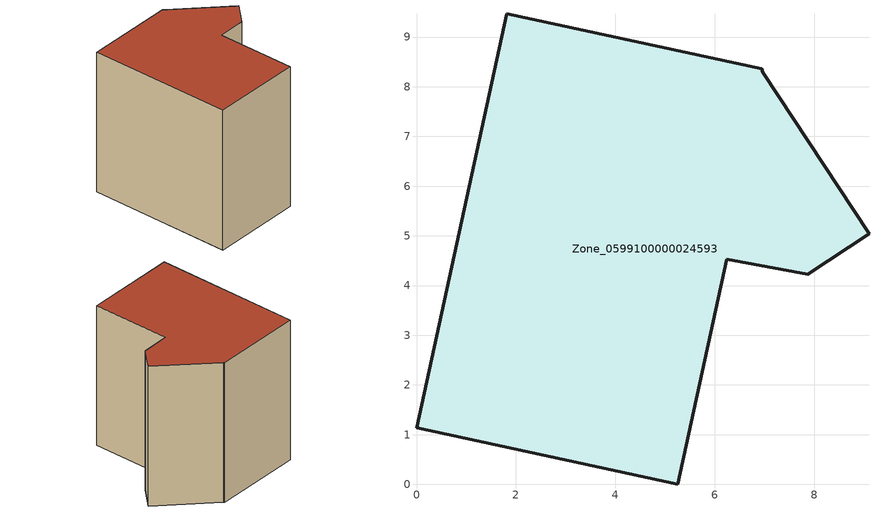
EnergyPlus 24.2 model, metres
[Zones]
Zone_0599100000024593
 floor ground (C_G): 9.11,5.05 7.87,4.23 6.24,4.53 5.26,0 0,1.14 1.82,9.47 6.95,8.36 6.97,8.29 z0
 wall outside (C_F): 6.97,8.29 6.95,8.36 1.82,9.47 0,1.14 5.26,0 6.24,4.53 7.87,4.23 9.11,5.05 6.97,8.29 z0:8.57
 roof outside (C_R): 7.87,4.23 9.11,5.05 6.97,8.29 6.95,8.36 1.82,9.47 0,1.14 5.26,0 6.24,4.53 z8.57
[BUILDING]
Pand.0599100000024593: North Axis=0; Terrain=City; Loads Convergence Tolerance Value=0.04; Temperature Convergence Tolerance Value=0.4; Solar Distribution=FullExterior; Maximum Number of Warmup Days=25; Minimum Number of Warmup Days=1
[Site:Location]
Rotterdam.The.Hague.AP_ZH_NLD Design_Conditions: Latitude=51.96; Longitude=4.45; Time Zone=1; Elevation=-4.5
[SITE:GROUNDTEMPERATURE:BUILDINGSURFACE]
18, 18, 18, 18, 18, 18, 18, 18, 18, 18, 18, 18
[MATERIAL] Thermal Absorptance=0.9; Solar Absorptance=0.7; Visible Absorptance=0.7
Name | Roughness | Thickness | Conductivity | Density | Specific Heat
G.TC.1975-1991 | MediumSmooth | 0.15 | 0.288461 | 540 | 1210
F.TC.1975-1991 | Rough | 0.3 | 0.230769 | 1920 | 840
R.TC.1975-1991 | MediumRough | 0.2 | 0.153846 | 1500 | 1000
[CONSTRUCTION]
C_G: G.TC.1975-1991
C_F: F.TC.1975-1991
C_R: R.TC.1975-1991
[ZONE]
Zone_0599100000024593: Type=1; Multiplier=1; Ceiling Height=Autocalculate; Volume=Autocalculate; Floor Area=autocalculate; Part of Total Floor Area=Yes
[ZONEINFILTRATION:DESIGNFLOWRATE]
Infil_Zone_0599100000024593: Zone or ZoneList or Space or SpaceList=Zone_0599100000024593; Schedule=AlwaysOn; Design Flow Rate Calculation Method=Flow/Area; Flow Rate per Floor Area=0.003; Constant Term Coefficient=1; Temperature Term Coefficient=0; Velocity Term Coefficient=0; Velocity Squared Term Coefficient=0
[HVACTEMPLATE:ZONE:IDEALLOADSAIRSYSTEM]
Zone_0599100000024593: Maximum Heating Supply Air Temperature=50; Minimum Cooling Supply Air Temperature=13; Maximum Heating Supply Air Humidity Ratio=0.0156; Minimum Cooling Supply Air Humidity Ratio=0.0077; Heating Limit=NoLimit; Cooling Limit=NoLimit; Dehumidification Control Type=ConstantSensibleHeatRatio; Cooling Sensible Heat Ratio=0.7; Dehumidification Setpoint=60; Humidification Control Type=None; Humidification Setpoint=30; Outdoor Air Method=None; Outdoor Air Flow Rate per Person=0.00944; Outdoor Air Flow Rate per Zone Floor Area=0; Outdoor Air Flow Rate per Zone=0; Demand Controlled Ventilation Type=None; Outdoor Air Economizer Type=NoEconomizer; Heat Recovery Type=None; Sensible Heat Recovery Effectiveness=0.7; Latent Heat Recovery Effectiveness=0.65
[ZONECONTROL:THERMOSTAT]
ThermostatControl_Zone_0599100000024593: Zone or ZoneList=Zone_0599100000024593; Control Type Schedule=DualSetpointControlType; Control 1=Thermostat_Zone_0599100000024593; Temperature Difference Between Cutout And Setpoint=0
[THERMOSTATSETPOINT:DUALSETPOINT]
Thermostat_Zone_0599100000024593: Heating Setpoint Temperature Schedule=HeatingSetpoint_Zone_0599100000024593; Cooling Setpoint Temperature Schedule=CoolingSetpoint_Zone_0599100000024593
[SCHEDULE:COMPACT]
HeatingSetpoint_Zone_0599100000024593: Through: 12/31, For: AllDays, Until: 24:00, 21
CoolingSetpoint_Zone_0599100000024593: Through: 12/31, For: AllDays, Until: 24:00, 24
DualSetpointControlType: Through: 12/31, For: AllDays, Until: 24:00, 4
AlwaysOn: Through: 12/31, For: AllDays, Until: 24:00, 1
